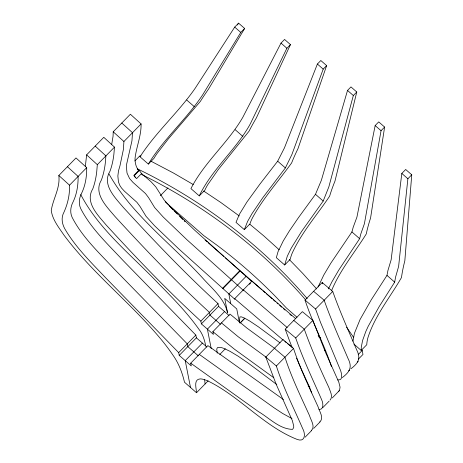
<?xml version="1.0" encoding="UTF-8"?>
<svg xmlns="http://www.w3.org/2000/svg" width="463" height="463" viewBox="0 0 463 463"><rect width="100%" height="100%" fill="white"/><g stroke="black" fill="none" stroke-linecap="round" stroke-linejoin="round"><path stroke-width="0.69" d="M206.909 347.053L196.393 337.84L195.849 335.085L123.019 260.449C107.873 244.134 90.887 228.514 80.655 208.454C78.386 203.454 79.185 197.701 81.743 192.978C85.487 185.096 86.801 176.31 86.697 167.647L75.996 157.947L58.83 175.494C60.41 187.978 52.967 198.83 51.248 210.601C52.608 219.971 58.94 227.634 64.073 235.262C93.208 274.304 132.516 304.15 163.144 341.885A80.759 15.725 44.4 0 1 172.67 354.762C178.585 362.94 182.237 372.437 184.488 382.212L196.509 392.74C196.347 388.231 193.32 379.284 200.224 378.896A80.759 15.725 44.4 0 1 207.603 380.823C239.909 396.426 263.69 426.249 297.252 439.456C305.545 442.501 305.568 433.53 302.605 428.46C293.692 407.718 283.234 387.572 276.365 365.996L265.82 357.089L282.986 339.535L293.53 348.442C300.03 368.536 309.313 387.56 318.052 406.74C319.244 411.161 324.343 417.979 319.806 421.886M205.092 383.96L204.629 379.579M86.697 167.647L69.531 185.194C69.878 195.236 67.448 205.121 63.072 214.12C61.238 218.825 62.279 224.069 64.577 228.415C75.376 247.144 91.095 262.417 105.853 277.997L178.683 352.638L179.227 355.393L191.248 365.92L190.71 363.166L207.875 345.612L283.408 399.528M111.699 144.473L113.065 136.215L113.215 131.799L130.387 114.245L141.088 123.939L123.922 141.493L123.366 149.601L119.981 165.748L118.505 170.76L117.862 175.975L118.435 181.849L119.743 185.287L121.537 188.042L124.501 191.254L136.903 202.302L140.017 206.457L146.077 216.348L154.549 225.724L178.504 248.648L234.851 299.272L234.729 298.664L251.895 281.11L295.591 318.596M141.088 123.939C141.348 135.757 136.348 146.864 135.028 158.421C134.924 162.698 135.914 167.12 138.692 170.471L133.778 175.494L134.594 176.49A6.06 1.181 44.4 0 0 136.058 178.058L136.614 178.596L141.533 173.573L150.892 181.571L155.799 186.896L164.197 200.062L170.459 206.92L194.767 230.273L252.017 281.718L251.895 281.11M353.888 344.067L361.169 350.45L361.285 347.169L362.598 340.461L365.776 331.601L368.131 326.438L379.145 306.662L394.679 282.135L395.57 277.146L398.626 266.41L407.88 178.753L411.752 174.794L405.686 169.487L401.82 173.44L391.131 259.853L387.942 270.461L386.97 275.387L371.268 299.804L360.098 319.441L354.421 333.331L352.951 341.219M411.752 174.794L404.83 260.831A176.108 73.362 -50.9 0 0 401.479 277.545C390.054 297.443 374.856 315.697 367.877 337.84A44.031 18.341 -50.9 0 0 366.76 344.732L361.169 350.45M229.069 315.535L218.548 306.321L218.009 303.595C184.841 273.187 153.704 240.563 123.297 207.407C115.235 197.794 101.779 184.766 109.939 171.333A1216.984 236.992 44.4 0 0 113.898 154.104L114.488 147.118L103.787 137.314L86.622 154.868L85.319 166.651M114.488 147.118L97.323 164.672L96.732 171.651A1216.984 236.992 44.4 0 1 92.774 188.881C84.613 202.319 98.063 215.347 106.131 224.96C136.539 258.117 167.675 290.741 200.844 321.143L201.382 323.874L213.402 334.402L212.864 331.676L230.036 314.122L246.814 327.995L274.981 348.604M318.087 287.002L323.811 274.97L330.889 263.082L351.932 231.934L353.194 227.264L356.927 217.124L375.157 125.56L378.728 121.902L384.62 127.059L370.568 218.061A174.129 63.257 -50.1 0 0 366.268 233.948C354.548 252.81 339.923 270.195 331.467 290.903M384.62 127.059L381.049 130.711L364.416 223.687L360.822 233.942L359.635 238.682L338.818 269.987L331.844 281.967L328.435 288.877M284.664 264.969L287.309 256.172L291.302 248.046L301.454 231.633L323.186 201.052L328.857 186.838L353.333 95.517L356.77 91.998L350.96 86.911L347.522 90.43L321.368 180.281L315.482 194.304L298.473 217.645L289.439 230.829L283.229 240.98L278.014 251.75L276.336 257.677L284.664 264.969L290.255 259.257A43.181 13.12 -49.3 0 1 292.194 253.157C301.697 232.385 317.028 215.029 329.639 196.162A172.994 52.556 -49.3 0 1 334.957 181.16L356.77 91.998M244.331 229.648L247.601 221.401L252.005 213.634L262.781 197.765L285.376 167.936L291.91 154.48L323.197 69.126L326.635 65.613L320.83 60.52L317.386 64.039L284.421 147.923L277.673 161.193L260.015 183.973L246.947 201.984L239.429 214.242L236.003 222.356L244.331 229.648L249.916 223.936A43.152 10.556 -48.5 0 1 252.283 218.206C263.059 198.222 278.437 181.236 291.649 162.895A172.878 42.295 -48.5 0 1 297.946 148.756L326.635 65.613M332.301 397.908L339.512 390.431L340.056 387.161L338.8 382.125L325.645 352.69L312.872 320.413L302.374 311.651L285.208 329.205L289.346 340.328A1216.984 236.992 44.4 0 0 292.107 347.377M199.264 195.895C212.048 169.059 236.165 149.694 250.338 123.789L286.886 48.256L290.457 44.604L284.571 39.448L280.995 43.1L242.849 117.226C228.143 142.783 204.374 162.172 190.935 188.603L199.264 195.895L204.854 190.177A43.395 7.929 -47.8 0 1 207.661 184.818L218.195 169.661L249.007 131.255A173.77 31.762 -47.8 0 1 256.317 118.007L290.457 44.604M342.313 377.576C349.878 371.812 352.488 367.246 348.049 358.524C339.79 339.223 331.149 320.043 324.158 300.232L313.613 291.314M350.896 368.803C358.46 363.038 361.071 358.466 356.632 349.744C348.373 330.449 339.732 311.263 332.747 291.453L322.196 282.54L305.024 300.088C312.461 322.78 324.042 343.899 331.421 366.574M148.351 164.076C163.642 138.883 186.467 119.321 202.678 94.817L240.777 32.416L244.643 28.457L238.584 23.15L234.712 27.103L195.183 88.259C178.492 112.399 155.938 132.036 140.023 156.789L148.351 164.076L153.942 158.363A43.869 5.492 -47.1 0 1 157.171 153.334L168.41 138.819L200.346 101.414A175.512 21.975 -47.1 0 1 208.593 88.994L244.643 28.457M237.421 24.985L238.584 23.15M330.015 400.171C333.424 396.612 330.061 391.229 328.834 387.404C319.887 368.334 311.379 349.038 304.289 329.187L293.791 320.431M338.598 391.397L339.512 390.431M134.889 160.939L139.895 155.823M140.023 156.789L140.955 155.834M142.471 174.933L139.369 170.43L134.27 175.645L135.63 177.746M160.302 195.733L167.947 187.914M222.709 288.131L239.875 270.583M222.825 288.744L239.99 271.191M200.844 321.143L218.009 303.595M246.003 276.452L228.838 294.005L230.73 303.653M201.382 323.874L218.548 306.321M178.683 352.638L195.849 335.085M179.227 355.393L196.393 337.84M249.493 284.299L250.5 283.269M224.561 311.587L207.389 329.141L211.192 348.506M202.4 343.106L185.235 360.66L190.496 387.473M240.106 322.971L244.649 318.324M240.447 322.728L244.736 318.341M219.763 354.467L225.319 348.789M196.509 392.74L208.119 380.864M337.747 379.973L340.074 379.66L341.011 378.879L341.561 377.634L341.434 373.618L340.693 370.776L320.523 322.416L315.575 309.006L332.747 291.453M318.995 409.506C324.262 409.68 323.11 402.81 321.635 399.679C312.687 379.243 303.022 359.08 295.701 337.967L312.872 320.413M276.365 365.996L293.53 348.442M358.194 354.589L362.199 350.497L361.453 349.339M358.472 359.056L362.975 354.455L362.199 350.497M322.642 407.781L329.083 401.201M305.082 437.222L311.518 430.642M313.665 428.443L320.101 421.862M357.239 362.107L358.177 361.331M348.656 370.886L349.594 370.105M311.223 430.659C315.76 426.753 310.661 419.935 309.469 415.514C300.73 396.34 291.447 377.316 284.948 357.222L274.403 348.315M291.974 418.581L282.511 413.395L273.714 407.55L199.293 354.392M137.366 168.804C201.88 200.138 260.519 244.03 307.212 298.594M137.505 169.516L139.369 170.43M151.314 161.373L173.556 173.075L193.239 184.529M142.65 174.985C204.386 205.647 260.559 247.884 305.794 300.012M203.691 191.063L220.677 202.4L239.249 215.943M308.161 385.997L309.886 387.103M324.598 350.236L325.83 351.128M273.812 377.75L234.394 349.16L212.864 331.676M266.399 357.378L238.231 336.769L221.453 322.896M190.71 363.166L258.389 411.578C269.148 417.863 279.461 429.132 292.558 429.369L293.698 427.604L293.716 425.96L292.309 420.537L276.145 384.197L265.82 357.089M276.799 384.55L248.625 363.374L238.248 356.267L230.047 351.336L223.913 348.407L221.522 347.62L218.195 347.372L217.309 347.811L216.753 349.096L217.24 353.252M280.069 342.898L258.441 326.861L249.771 321.056L244.47 318.064L241.512 316.895L239.909 316.895L239.423 320.691L239.967 322.977M318.868 337L319.945 337.828M292.552 347.528L287.517 343.598M284.78 341.41L286.423 342.724M249.846 224.248L263.754 235.858L279.166 249.765M283.2 340.114L234.729 298.664M285.208 329.205L295.701 337.967M305.024 300.088L315.575 309.006M287.147 327.497L243.312 289.884M317.386 64.039L323.197 69.126M347.522 90.43L353.333 95.517M280.995 43.1L286.886 48.256M375.157 125.56L381.049 130.711M234.712 27.103L240.777 32.416M401.82 173.44L407.88 178.753M277.673 161.193L285.376 167.936M315.482 194.304L323.186 201.052M235.204 129.715L242.907 136.463M351.932 231.934L359.635 238.682M186.716 100.02L194.419 106.762M386.97 275.387L394.679 282.135M137.656 169.562L138.692 170.471M165.169 201.81L203.801 235.638L216.852 245.118A539.025 508.733 -11.1 0 1 276.689 297.709L286.383 307.959L296.968 317.224M318.133 335.768L320.784 338.083M205.132 240.083L207.279 241.964M208.35 242.901L223.889 256.514M225.498 257.92L261.948 289.838M263.019 290.776L265.16 292.651M266.237 293.594L272.128 298.757M273.205 299.694L275.346 301.569M276.955 302.981L278.026 303.919M279.635 305.325L281.776 307.2M283.385 308.613L284.994 310.019M289.815 314.244L291.424 315.65M243.434 290.492L187.087 239.875L163.138 216.944L154.659 207.574L148.6 197.678L145.486 193.528L133.084 182.48L129.565 178.515L127.018 173.075L126.445 167.195L126.613 164.301L131.949 140.827L132.505 132.713L121.798 123.025M220.481 324.308L209.965 315.1L209.426 312.369C176.258 281.961 145.122 249.343 114.714 216.186C106.652 206.567 93.19 193.54 101.356 180.107A1216.984 236.992 44.4 0 0 105.315 162.878L105.905 155.892L95.204 146.094M198.326 355.833L187.81 346.619L187.266 343.864L114.436 269.223C99.29 252.908 82.304 237.287 72.072 217.228C69.803 212.233 70.602 206.481 73.16 201.752C76.904 193.875 78.218 185.084 78.114 176.42L67.413 166.721M113.215 131.799L123.922 141.493M58.83 175.494L69.531 185.194M86.622 154.868L97.323 164.672M289.277 259.523L302.79 273.454L316.651 288.941M184.158 220.868L185.009 221.713M182.879 219.601L179.482 216.209M177.37 214.085L173.995 210.671M173.15 209.814L169.759 206.33M346.579 327.237L353.558 337.319M141.533 173.573L142.095 174.424M108.967 173.949C131.932 215 171.304 243.579 202.522 277.893C211.979 288.559 224.462 298.432 227.576 312.959L224.717 298.386L236.743 308.919L239.464 322.792M80.736 194.558C99.163 229.926 131.706 255.211 158.693 283.726C172.815 298.062 187.011 312.513 198.691 328.956C202.655 333.892 204.605 339.877 205.722 346.006M311.697 392.89L309 385.934L303.115 373.085A1216.984 236.992 44.4 0 1 298.479 362.645M322.196 282.54L322.624 283.773M298.201 362.002A1216.984 236.992 44.4 0 1 296.563 358.171"/></g></svg>
